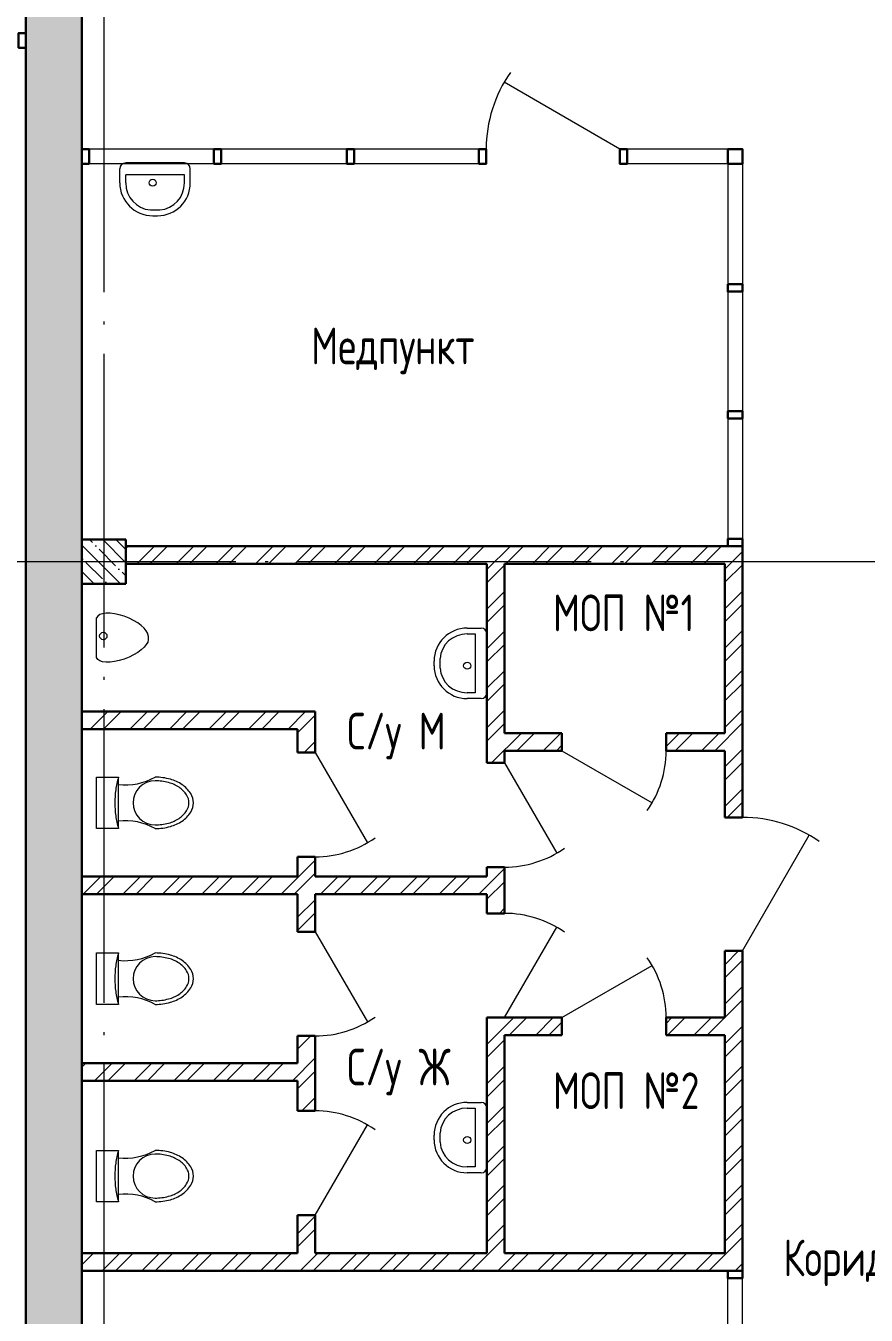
# Model space of a CAD drawing. Extents: x -965262 to 1142518, y -357520 to 71675.
# Drawn here: x -670209 to -664485, y -210484 to -201702 of the extents above; entities that cross this region are included whole.
import ezdxf

# ---------------------------------------------------------------- set-up
doc = ezdxf.new("R2010")
doc.units = 0
doc.header["$LTSCALE"] = 10
doc.linetypes.add('DOTE', pattern=[2.42, 2, -0.2, 0.02, -0.2])
doc.layers.get('0').update_dxf_attribs({"linetype": 'CONTINUOUS', "lineweight": 30})
doc.layers.add('DOTE', color=7, linetype='DOTE', lineweight=9)
doc.styles.add('GOST 2.304', font='isocpeur.ttf', dxfattribs={"width": 0.75, "height": 250})

msp = doc.modelspace()

# ---------------------------------------------------------------- hatches: boundary and pattern name
at = {"lineweight": 15}
h = msp.add_hatch(dxfattribs=at)
h.set_pattern_fill('ANSI32', color=1, scale=20, style=0)
h.set_pattern_definition([(45, (-1325158.5, -304476.62), (-134.70384, 134.70384), []), (45, (-1325068.7, -304476.62), (-134.70384, 134.70384), [])])
h.paths.add_polyline_path([(-668237.4, -206639.6), (-668357.4, -206639.6), (-668357.4, -206652.1), (-668237.4, -206652.1)], flags=17)
h.paths.add_polyline_path([(-668237.4, -207349.6), (-668357.4, -207349.6), (-668357.4, -207362.1), (-668237.4, -207362.1)], flags=17)
h.paths.add_polyline_path([(-668237.4, -207837.1), (-668357.4, -207837.1), (-668357.4, -207872.1), (-668237.4, -207872.1)])
h.paths.add_polyline_path([(-668237.4, -208547.1), (-668357.4, -208547.1), (-668357.4, -208582.1), (-668237.4, -208582.1)], flags=17)
h.paths.add_polyline_path([(-668237.4, -209092.4), (-668357.4, -209092.4), (-668357.4, -209119.4), (-668237.4, -209119.4)], flags=16)
h.paths.add_polyline_path([(-668237.4, -209802.4), (-668357.4, -209802.4), (-668357.4, -209829.4), (-668237.4, -209829.4)], flags=17)
h.paths.add_polyline_path([(-668237.4, -209829.4), (-668357.4, -209829.4), (-668357.4, -209899.6), (-668237.4, -209899.6)], flags=17)
h.paths.add_polyline_path([(-668237.4, -209034.6), (-668357.4, -209034.6), (-668357.4, -209119.4), (-668237.4, -209119.4)], flags=17)
h.paths.add_polyline_path([(-668357.4, -210061.7), (-669827.4, -210061.7), (-669827.4, -210091.7), (-668357.4, -210091.7)], flags=17)
h.paths.add_polyline_path([(-667067.4, -210061.7), (-668237.4, -210061.7), (-668237.4, -210091.7), (-667067.4, -210091.7)], flags=17)
h.paths.add_polyline_path([(-665447.4, -210061.7), (-666947.4, -210061.7), (-666947.4, -210091.7), (-665447.4, -210091.7)], flags=17)
h.paths.add_polyline_path([(-668237.4, -207747.1), (-668357.4, -207747.1), (-668357.4, -207837.1), (-668237.4, -207837.1)])
h.paths.add_polyline_path([(-668237.4, -208457.1), (-668357.4, -208457.1), (-668357.4, -208547.1), (-668237.4, -208547.1)], flags=16)
h.paths.add_polyline_path([(-668237.4, -208457.1), (-668357.4, -208457.1), (-668357.4, -208619.6), (-668237.4, -208619.6)], flags=17)
h.paths.add_polyline_path([(-668237.4, -207747.1), (-668357.4, -207747.1), (-668357.4, -207764.6), (-668237.4, -207764.6)], flags=17)
h.paths.add_polyline_path([(-668237.4, -205367.1), (-668357.4, -205367.1), (-668357.4, -205514.6), (-668237.4, -205514.6)], flags=17)
h.paths.add_polyline_path([(-668237.4, -206224.6), (-668357.4, -206224.6), (-668357.4, -206372.1), (-668237.4, -206372.1)], flags=17)
h.paths.add_polyline_path([(-665327.4, -208003.4), (-665447.4, -208003.4), (-665447.4, -208067.1), (-665327.4, -208067.1)])
h.paths.add_polyline_path([(-665327.4, -207093.4), (-665447.4, -207093.4), (-665447.4, -207357.1), (-665327.4, -207357.1)], flags=17)
h.paths.add_polyline_path([(-660617.5, -217782.1), (-660737.5, -217782.1), (-660737.5, -217855.1), (-660617.5, -217855.1)], flags=17)
h.paths.add_polyline_path([(-660617.5, -218692.1), (-660737.5, -218692.1), (-660737.5, -218765.1), (-660617.5, -218765.1)], flags=17)
h.paths.add_polyline_path([(-668527.4, -217352.1), (-669527.4, -217352.1), (-669527.4, -217402.1), (-668527.4, -217402.1)], flags=17)
h.paths.add_polyline_path([(-666827.4, -217352.1), (-667717.4, -217352.1), (-667717.4, -217402.1), (-666827.4, -217402.1)], flags=17)
h.paths.add_polyline_path([(-663777.4, -208292.1), (-663827.4, -208292.1), (-663827.4, -208412.1), (-663777.4, -208412.1)])
h.paths.add_polyline_path([(-657827.4, -217282.1), (-660737.5, -217282.1), (-660737.5, -217422.1), (-657827.4, -217422.1)], flags=17)
h.paths.add_polyline_path([(-657827.4, -205282.1), (-663527.4, -205282.1), (-663527.4, -205422.1), (-657827.4, -205422.1)])
h.paths.add_polyline_path([(-666577.5, -192612.1), (-666677.5, -192612.1), (-666677.5, -194272.2), (-666577.5, -194272.2)], flags=17)
h.paths.add_polyline_path([(-666577.5, -195172.2), (-666677.5, -195172.2), (-666677.5, -195902.1), (-666577.5, -195902.1)])
h.paths.add_polyline_path([(-662797.7, -202376.7), (-663827.4, -202376.7), (-663827.4, -203596.7), (-663707.4, -203596.7), (-663707.4, -202496.7), (-662797.7, -202496.7)], flags=17)
h.paths.add_polyline_path([(-663707.4, -204107.2), (-663827.4, -204096.7), (-663827.4, -205201.7), (-663707.4, -205201.7)], flags=17)
h.paths.add_polyline_path([(-657827.4, -205282.1), (-659786, -205282.1), (-659787.4, -205283.5), (-659787.4, -205422.1), (-657827.4, -205422.1)], flags=17)
h.paths.add_polyline_path([(-660967.4, -202376.7), (-661887.7, -202376.7), (-661887.7, -202496.7), (-661087.4, -202496.7), (-661087.4, -205282.1), (-660967.4, -205282.1)], flags=17)
h.paths.add_polyline_path([(-666577.5, -192612.1), (-666677.5, -192612.1), (-666677.5, -194272.2), (-666577.5, -194272.2)])
h.paths.add_polyline_path([(-666577.5, -195172.2), (-666677.5, -195172.2), (-666677.5, -195902.1), (-666577.5, -195902.1)])
h.paths.add_polyline_path([(-659787.4, -205282.1), (-663527.4, -205282.1), (-663527.4, -205422.1), (-659787.4, -205422.1)], flags=16)
h.paths.add_polyline_path([(-665327.4, -205247.1), (-668567.8, -205247.1), (-669527.4, -205247.1), (-669527.4, -205367.1), (-668357.4, -205367.1), (-668357.4, -205514.6), (-668237.4, -205514.6), (-668237.4, -205367.1), (-667577.4, -205367.1), (-667067.4, -205367.1), (-667067.4, -206722.1), (-666947.4, -206722.1), (-666947.4, -206639.6), (-666557.4, -206639.6), (-666557.4, -206519.6), (-666947.4, -206519.6), (-666947.4, -205367.1), (-665447.4, -205367.1), (-665447.4, -206519.6), (-665847.4, -206519.6), (-665847.4, -206639.6), (-665447.4, -206639.6), (-665447.4, -207357.1), (-665327.4, -207357.1), (-665327.4, -206639.6)])
h.paths.add_polyline_path([(-668237.4, -206372.1), (-668237.4, -206224.6), (-668357.4, -206224.6), (-668357.4, -206372.1), (-669827.4, -206372.1), (-669827.4, -206492.1), (-668357.4, -206492.1), (-668357.4, -206639.6), (-668237.4, -206639.6)])
h.paths.add_polyline_path([(-666947.4, -207432.1), (-667067.4, -207432.1), (-667067.4, -207497.1), (-668237.4, -207497.1), (-668237.4, -207349.6), (-668357.4, -207349.6), (-668357.4, -207497.1), (-669827.4, -207497.1), (-669827.4, -207617.1), (-668357.4, -207617.1), (-668357.4, -207764.6), (-668237.4, -207764.6), (-668237.4, -207617.1), (-667067.4, -207617.1), (-667067.4, -207747.1), (-666947.4, -207747.1)])
h.paths.add_polyline_path([(-666947.4, -208577.1), (-666557.4, -208577.1), (-666557.4, -208457.1), (-666947.4, -208457.1), (-667067.4, -208457.1), (-667067.4, -210091.7), (-668237.4, -210091.7), (-668237.4, -209899.6), (-668357.4, -209899.6), (-668357.4, -210091.7), (-669827.4, -210091.7), (-669827.4, -210182), (-668406.9, -210182), (-667577.4, -210182), (-666157.9, -210182), (-665327.4, -210182), (-665327.4, -208457.1), (-665327.4, -208067.1), (-665447.4, -208067.1), (-665447.4, -208457.1), (-665847.4, -208457.1), (-665847.4, -208577.1), (-665447.4, -208577.1), (-665447.4, -208652.1), (-665447.4, -209791.7), (-665447.4, -210091.7), (-666947.4, -210091.7)])
h.paths.add_polyline_path([(-668237.4, -208619.6), (-668357.4, -208619.6), (-668357.4, -208767.1), (-669827.4, -208767.1), (-669827.4, -208887.1), (-668357.4, -208887.1), (-668357.4, -209034.6), (-668237.4, -209034.6)], flags=17)
h.paths.add_polyline_path([(-657527.4, -208292.1), (-663777.4, -208292.1), (-663777.4, -208412.1), (-657527.4, -208412.1)])
h.paths.add_polyline_path([(-657527.4, -214352.1), (-663827.4, -214352.1), (-663827.4, -214472.1), (-661257.4, -214472.1), (-657527.4, -214472.1)])
h.paths.add_polyline_path([(-665327.4, -215581.7), (-665377.4, -215581.7), (-669827.4, -215581.7), (-669827.4, -215701.7), (-665327.4, -215701.7)])
h.paths.add_polyline_path([(-668527.4, -217352.1), (-669527.4, -217352.1), (-669527.4, -217402.1), (-668527.4, -217402.1)], flags=17)
h.paths.add_polyline_path([(-666827.4, -217352.1), (-667717.4, -217352.1), (-667717.4, -217402.1), (-666827.4, -217402.1)], flags=17)
h.paths.add_polyline_path([(-665782.5, -217292.1), (-666527.4, -217292.1), (-666527.4, -217412.1), (-665782.5, -217412.1)])
h.paths.add_polyline_path([(-666617.4, -217502.1), (-666737.4, -217502.1), (-666737.4, -223202.1), (-666617.4, -223202.1)])
h.paths.add_polyline_path([(-663827.4, -217292.1), (-664472.5, -217292.1), (-664472.5, -217412.1), (-663827.4, -217412.1)])
h.paths.add_polyline_path([(-663617.4, -217502.1), (-663737.4, -217502.1), (-663737.4, -223202.1), (-663617.4, -223202.1), (-663617.4, -220501.9), (-660737.5, -220501.9), (-660737.5, -222592.1), (-660617.5, -222592.1), (-660617.5, -218765.1), (-660737.5, -218765.1), (-660737.5, -220381.9), (-663617.4, -220381.9)])
h.paths.add_polyline_path([(-662617.4, -218791.9), (-663617.4, -218791.9), (-663617.4, -218891.9), (-662617.4, -218891.9)], flags=17)
h.paths.add_polyline_path([(-660737.5, -218791.9), (-661707.4, -218791.9), (-661707.4, -218891.9), (-660737.5, -218891.9)], flags=17)
h.paths.add_polyline_path([(-660617.5, -217422.1), (-660737.5, -217422.1), (-660737.5, -217855.1), (-660617.5, -217855.1)])
h.paths.add_polyline_path([(-657827.4, -217282.1), (-660737.5, -217282.1), (-660737.5, -217422.1), (-657827.4, -217422.1)], flags=17)
h.paths.add_polyline_path([(-663827.4, -203596.7), (-663827.4, -202376.7), (-662797.7, -202376.7), (-662797.7, -202496.7), (-663707.4, -202496.7), (-663707.4, -203596.7)])
h.paths.add_polyline_path([(-663827.4, -205201.7), (-663827.4, -204096.7), (-663707.4, -204096.7), (-663707.4, -205202.1)])
h.paths.add_polyline_path([(-661887.7, -202496.7), (-661887.7, -202376.7), (-660967.4, -202376.7), (-660967.4, -205282.1), (-661087.4, -205282.1), (-661087.4, -202496.7)])
h = msp.add_hatch(dxfattribs=at)
h.set_pattern_fill('ANSI35', color=256, scale=40, style=0)
h.set_pattern_definition([(45, (-669271.2, -199001.7), (-179.6051, 179.6051), []), (45, (-669091.6, -199001.7), (-179.6051, 179.6051), [317.5, -63.5, 0, -63.5])])
h.paths.add_polyline_path([(-669127.1, -198802.1), (-669392.1, -198802.1), (-669392.1, -199202.1), (-669127.1, -199202.1)], flags=17)
h.paths.add_polyline_path([(-668227.1, -198802.1), (-668492.1, -198802.1), (-668492.1, -199202.1), (-668227.1, -199202.1)])
h.paths.add_polyline_path([(-669827.4, -201552.1), (-670207.4, -201552.1), (-670207.4, -201852.1), (-669827.4, -201852.1)], flags=17)
h.paths.add_polyline_path([(-666077.4, -223502.1), (-667277.4, -223502.1), (-667277.4, -223902.1), (-666077.4, -223902.1)])
h.paths.add_polyline_path([(-663077.4, -223502.1), (-663677.4, -223502.1), (-663677.4, -223902.1), (-663077.4, -223902.1)])
h.paths.add_polyline_path([(-669077.4, -223502.1), (-669677.4, -223502.1), (-669677.4, -223902.1), (-669077.4, -223902.1)])
h.paths.add_polyline_path([(-669677.4, -223502.1), (-669827.4, -223502.1), (-669827.4, -223352.1), (-670207.4, -223352.1), (-670207.4, -223902.1), (-669677.4, -223902.1)])
h.paths.add_polyline_path([(-669827.4, -217352.1), (-670207.4, -217352.1), (-670207.4, -223352.1), (-669827.4, -223352.1)])
h.paths.add_polyline_path([(-669827.4, -211352.1), (-670207.4, -211352.1), (-670207.4, -217352.1), (-669827.4, -217352.1)])
h.paths.add_polyline_path([(-669827.4, -205352.1), (-670207.4, -205352.1), (-670207.4, -211352.1), (-669827.4, -211352.1)])
h.paths.add_polyline_path([(-657127.4, -223352.1), (-657527.4, -223352.1), (-657527.4, -223502.1), (-657677.4, -223502.1), (-657677.4, -223902.1), (-657127.4, -223902.1)])
h.paths.add_polyline_path([(-657127.4, -222752.3), (-657527.4, -222752.3), (-657527.4, -223352.1), (-657127.4, -223352.1)])
h.paths.add_polyline_path([(-657127.4, -219752.3), (-657527.4, -219752.3), (-657527.4, -220952.3), (-657127.4, -220952.3)])
h.paths.add_polyline_path([(-657127.4, -217352.1), (-657527.4, -217352.1), (-657527.4, -217952.3), (-657127.4, -217952.3)])
h.paths.add_polyline_path([(-657127.4, -216752.3), (-657527.4, -216752.3), (-657527.4, -217352.1), (-657127.4, -217352.1)])
h.paths.add_polyline_path([(-657127.4, -213752.3), (-657527.4, -213752.3), (-657527.4, -214952.3), (-657127.4, -214952.3)])
h.paths.add_polyline_path([(-657127.4, -211352.1), (-657527.4, -211352.1), (-657527.4, -211952.3), (-657127.4, -211952.3)])
h.paths.add_polyline_path([(-657127.4, -210752.3), (-657527.4, -210752.3), (-657527.4, -211352.1), (-657127.4, -211352.1)])
h.paths.add_polyline_path([(-657127.4, -207752.3), (-657527.4, -207752.3), (-657527.4, -208952.3), (-657127.4, -208952.3)])
h.paths.add_polyline_path([(-657127.4, -205352.1), (-657527.4, -205352.1), (-657527.4, -205952.3), (-657127.4, -205952.3)])
h.paths.add_polyline_path([(-657127.4, -204752.3), (-657527.4, -204752.3), (-657527.4, -205352.1), (-657127.4, -205352.1)])
h.paths.add_polyline_path([(-657127.4, -201752.3), (-657527.4, -201752.3), (-657527.4, -202952.3), (-657127.4, -202952.3)])
h.paths.add_polyline_path([(-657127.4, -199352.1), (-657527.4, -199352.1), (-657527.4, -199952.3), (-657127.4, -199952.3)])
h.paths.add_polyline_path([(-657127.4, -198802.1), (-657677.4, -198802.1), (-657677.4, -199202.1), (-657527.4, -199202.1), (-657527.4, -199352.1), (-657127.4, -199352.1)])
h.paths.add_polyline_path([(-657677.4, -198802.1), (-658278.2, -198802.1), (-658278.2, -199202.1), (-657677.4, -199202.1)])
h.paths.add_polyline_path([(-660078.2, -198802.1), (-661278.2, -198802.1), (-661278.2, -199202.1), (-660078.2, -199202.1)])
h.paths.add_polyline_path([(-663078.2, -198802.1), (-663677.4, -198802.1), (-663677.4, -199202.1), (-663078.2, -199202.1)])
h.paths.add_polyline_path([(-663677.4, -198802.1), (-668227.1, -198802.1), (-668227.1, -199202.1), (-663677.4, -199202.1)])
h.paths.add_polyline_path([(-669127.1, -198802.1), (-669677.4, -198802.1), (-669677.4, -199202.1), (-669127.1, -199202.1)])
h.paths.add_polyline_path([(-669677.4, -198802.1), (-670207.4, -198802.1), (-670207.4, -199352.1), (-669827.4, -199352.1), (-669827.4, -199202.1), (-669677.4, -199202.1)])
h.paths.add_polyline_path([(-669827.4, -199352.1), (-670207.4, -199352.1), (-670207.4, -205352.1), (-669827.4, -205352.1)])
h.paths.add_polyline_path([(-663677.4, -223502.1), (-664277.4, -223502.1), (-664277.4, -223902.1), (-663677.4, -223902.1)])
h.paths.add_polyline_path([(-660077.4, -223902.1), (-660077.4, -223502.1), (-661277.4, -223502.1), (-661277.4, -223902.1)])
h.paths.add_polyline_path([(-658277.4, -223502.1), (-658277.4, -223902.1), (-657677.4, -223902.1), (-657677.4, -223502.1)])
h.paths.add_polyline_path([(-669827.4, -201852.1), (-670207.4, -201852.1), (-670207.4, -200352.1), (-669827.4, -200352.1)])
h = msp.add_hatch(dxfattribs=at)
h.set_pattern_fill('ANSI35', color=256, scale=20, angle=90, style=0)
h.set_pattern_definition([(135, (-663827.41, -214472.12), (-89.8026, -89.8026), []), (135, (-663827.41, -214382.32), (-89.8026, -89.8026), [158.75, -31.75, 0, -31.75])])
h.paths.add_polyline_path([(-669677.4, -205202.1), (-669827.4, -205202.1), (-669827.4, -205352.1), (-669677.4, -205352.1)])
h.paths.add_polyline_path([(-669677.4, -205352.1), (-669827.4, -205352.1), (-669827.4, -205502.1), (-669677.4, -205502.1)])
h.paths.add_polyline_path([(-669527.4, -205352.1), (-669677.4, -205352.1), (-669677.4, -205502.1), (-669527.4, -205502.1)])
h.paths.add_polyline_path([(-669527.4, -205202.1), (-669677.4, -205202.1), (-669677.4, -205352.1), (-669527.4, -205352.1)])

# ---------------------------------------------------------------- linework, layer by layer
at = {"lineweight": 30}
for p, q in [((-670207.4, -201552.1, -3259.8), (-670207.4, -223902.1, -3259.8)), ((-669827.4, -223502.1, -3259.8), (-669827.4, -201552.1, -3259.8)), ((-669827.4, -205202.1, -3259.8), (-669827.4, -205502.1, -3259.8)), ((-669527.4, -205202.1, -3259.8), (-669827.4, -205202.1, -3259.8)), ((-669527.4, -205502.1, -3259.8), (-669527.4, -205202.1, -3259.8)), ((-669827.4, -205502.1, -3259.8), (-669527.4, -205502.1, -3259.8))]:
    msp.add_line(p, q, dxfattribs=at)
at = {"color": 3, "lineweight": 15}
for p, q in [((-666162.7, -202542.1, -3259.8), (-666950.8, -202087.1, -3259.8)), ((-668932.7, -202542.1, -3259.8), (-669782.7, -202542.1, -3259.8)), ((-668022.7, -202542.1, -3259.8), (-668877.4, -202542.1, -3259.8)), ((-667122.7, -202542.1, -3259.8), (-667972.7, -202542.1, -3259.8)), ((-665427.4, -202542.1, -3259.8), (-666112.7, -202542.1, -3259.8)), ((-668932.7, -202642.1, -3259.8), (-669782.7, -202642.1, -3259.8)), ((-668022.7, -202642.1, -3259.8), (-668877.4, -202642.1, -3259.8)), ((-667122.7, -202642.1, -3259.8), (-667972.7, -202642.1, -3259.8)), ((-665427.4, -202642.1, -3259.8), (-666112.7, -202642.1, -3259.8)), ((-665427.4, -202642.1, -3259.8), (-665427.4, -203462.1, -3259.8)), ((-665327.4, -202642.1, -3259.8), (-665327.4, -203462.1, -3259.8)), ((-665427.4, -203512.1, -3259.8), (-665427.4, -204327.1, -3259.8)), ((-665327.4, -203512.1, -3259.8), (-665327.4, -204327.1, -3259.8)), ((-665427.4, -204377.1, -3259.8), (-665427.4, -205197.1, -3259.8)), ((-665327.4, -204377.1, -3259.8), (-665327.4, -205197.1, -3259.8)), ((-665427.4, -211279.5, -3259.8), (-665427.4, -210232, -3259.8)), ((-665327.4, -211279.5, -3259.8), (-665327.4, -210232, -3259.8))]:
    msp.add_line(p, q, dxfattribs=at)
at = {"lineweight": 15}
for p, q in [((-669568.1, -202772.4, -3259.8), (-669568.1, -202676.4, -3259.8)), ((-669128.1, -202636.4, -3259.8), (-669528.1, -202636.4, -3259.8)), ((-669088.1, -202772.4, -3259.8), (-669088.1, -202676.4, -3259.8)), ((-669128.1, -202716.4, -3259.8), (-669528.1, -202716.4, -3259.8)), ((-669528.1, -202772.4, -3259.8), (-669528.1, -202716.4, -3259.8)), ((-669128.1, -202772.4, -3259.8), (-669128.1, -202716.4, -3259.8)), ((-669360.1, -202956.4, -3259.8), (-669296.1, -202956.4, -3259.8)), ((-669344.1, -202996.4, -3259.8), (-669312.1, -202996.4, -3259.8)), ((-669727.4, -206005, -3259.8), (-669727.4, -205735, -3259.8)), ((-667203.4, -205804.6, -3259.8), (-667107.4, -205804.6, -3259.8)), ((-667203.4, -205804.6, -3259.8), (-667107.4, -205804.6, -3259.8)), ((-669375.2, -205857.5, -3259.8), (-669375.2, -205882.4, -3259.8)), ((-667203.4, -205844.6, -3259.8), (-667147.4, -205844.6, -3259.8)), ((-667203.4, -205844.6, -3259.8), (-667147.4, -205844.6, -3259.8)), ((-667147.4, -205844.6, -3259.8), (-667147.4, -206244.6, -3259.8)), ((-667147.4, -205844.6, -3259.8), (-667147.4, -206244.6, -3259.8)), ((-667067.4, -205844.6, -3259.8), (-667067.4, -206244.6, -3259.8)), ((-667067.4, -205844.6, -3259.8), (-667067.4, -206244.6, -3259.8)), ((-667387.4, -206076.6, -3259.8), (-667387.4, -206012.6, -3259.8)), ((-667387.4, -206076.6, -3259.8), (-667387.4, -206012.6, -3259.8)), ((-667427.4, -206060.6, -3259.8), (-667427.4, -206028.6, -3259.8)), ((-667427.4, -206060.6, -3259.8), (-667427.4, -206028.6, -3259.8)), ((-667147.4, -206244.6, -3259.8), (-667203.4, -206244.6, -3259.8)), ((-667107.4, -206284.6, -3259.8), (-667203.4, -206284.6, -3259.8)), ((-668237.4, -206652.1, -3259.8), (-667882.4, -207267, -3259.8)), ((-666557.4, -206639.6, -3259.8), (-665942.5, -206994.6, -3259.8)), ((-666947.4, -206722.1, -3259.8), (-666592.4, -207337, -3259.8)), ((-669727.4, -206819.6, -3259.8), (-669577.4, -206819.6, -3259.8)), ((-669727.4, -207169.6, -3259.8), (-669727.4, -206819.6, -3259.8)), ((-669577.4, -206994.6, -3259.8), (-669577.4, -206819.6, -3259.8)), ((-669577.4, -207169.6, -3259.8), (-669577.4, -206994.6, -3259.8)), ((-669577.4, -207169.6, -3259.8), (-669727.4, -207169.6, -3259.8)), ((-665327.4, -208003.4, -3259.8), (-664872.4, -207215.3, -3259.8)), ((-666947.4, -208457.1, -3259.8), (-666592.4, -207842.2, -3259.8)), ((-668237.4, -207872.1, -3259.8), (-667882.4, -208487, -3259.8)), ((-669727.4, -208017.1, -3259.8), (-669577.4, -208017.1, -3259.8)), ((-669727.4, -208367.1, -3259.8), (-669727.4, -208017.1, -3259.8)), ((-669577.4, -208192.1, -3259.8), (-669577.4, -208017.1, -3259.8)), ((-666557.4, -208457.1, -3259.8), (-665942.5, -208102.1, -3259.8)), ((-669577.4, -208367.1, -3259.8), (-669577.4, -208192.1, -3259.8)), ((-669577.4, -208367.1, -3259.8), (-669727.4, -208367.1, -3259.8)), ((-667203.4, -209034.4, -3259.8), (-667107.4, -209034.4, -3259.8)), ((-667203.4, -209034.4, -3259.8), (-667107.4, -209034.4, -3259.8)), ((-667203.4, -209074.4, -3259.8), (-667147.4, -209074.4, -3259.8)), ((-667203.4, -209074.4, -3259.8), (-667147.4, -209074.4, -3259.8)), ((-667147.4, -209074.4, -3259.8), (-667147.4, -209474.4, -3259.8)), ((-667147.4, -209074.4, -3259.8), (-667147.4, -209474.4, -3259.8)), ((-667067.4, -209074.4, -3259.8), (-667067.4, -209474.4, -3259.8)), ((-667067.4, -209074.4, -3259.8), (-667067.4, -209474.4, -3259.8)), ((-668237.4, -209802.4, -3259.8), (-667882.4, -209187.5, -3259.8)), ((-667427.4, -209290.4, -3259.8), (-667427.4, -209258.4, -3259.8)), ((-667427.4, -209290.4, -3259.8), (-667427.4, -209258.4, -3259.8)), ((-667387.4, -209306.4, -3259.8), (-667387.4, -209242.4, -3259.8)), ((-667387.4, -209306.4, -3259.8), (-667387.4, -209242.4, -3259.8)), ((-669727.4, -209361.5, -3259.8), (-669577.4, -209361.5, -3259.8)), ((-669727.4, -209711.5, -3259.8), (-669727.4, -209361.5, -3259.8)), ((-669577.4, -209536.5, -3259.8), (-669577.4, -209361.5, -3259.8)), ((-667147.4, -209474.4, -3259.8), (-667203.4, -209474.4, -3259.8)), ((-667107.4, -209514.4, -3259.8), (-667203.4, -209514.4, -3259.8)), ((-669577.4, -209711.5, -3259.8), (-669577.4, -209536.5, -3259.8)), ((-669577.4, -209711.5, -3259.8), (-669727.4, -209711.5, -3259.8))]:
    msp.add_line(p, q, dxfattribs=at)
at = {"color": 1}
for p, q in [((-668357.4, -205247.1, -3259.8), (-669527.4, -205247.1, -3259.8)), ((-669527.4, -205247.1, -3259.8), (-669527.4, -205367.1, -3259.8)), ((-668567.8, -205247.1, -3259.8), (-665327.4, -205247.1, -3259.8)), ((-665327.4, -205247.1, -3259.8), (-665327.4, -206639.6, -3259.8)), ((-667067.4, -205367.1, -3259.8), (-669527.4, -205367.1, -3259.8)), ((-667067.4, -205367.1, -3259.8), (-667067.4, -206722.1, -3259.8)), ((-666947.4, -205367.1, -3259.8), (-665447.4, -205367.1, -3259.8)), ((-666947.4, -205367.1, -3259.8), (-666947.4, -206519.6, -3259.8)), ((-665447.4, -206519.6, -3259.8), (-665447.4, -205367.1, -3259.8)), ((-669827.4, -206372.1, -3259.8), (-668237.4, -206372.1, -3259.8)), ((-669827.4, -206372.1, -3259.8), (-669827.4, -206492.1, -3259.8)), ((-668237.4, -206652.1, -3259.8), (-668237.4, -206372.1, -3259.8)), ((-669827.4, -206492.1, -3259.8), (-668357.4, -206492.1, -3259.8)), ((-668357.4, -206652.1, -3259.8), (-668357.4, -206492.1, -3259.8)), ((-666947.4, -206519.6, -3259.8), (-666557.4, -206519.6, -3259.8)), ((-666557.4, -206519.6, -3259.8), (-666557.4, -206639.6, -3259.8)), ((-665847.4, -206519.6, -3259.8), (-665447.4, -206519.6, -3259.8)), ((-665847.4, -206519.6, -3259.8), (-665847.4, -206639.6, -3259.8)), ((-668357.4, -206652.1, -3259.8), (-668237.4, -206652.1, -3259.8)), ((-666947.4, -206639.6, -3259.8), (-666947.4, -206722.1, -3259.8)), ((-666947.4, -206639.6, -3259.8), (-666557.4, -206639.6, -3259.8)), ((-665847.4, -206639.6, -3259.8), (-665447.4, -206639.6, -3259.8)), ((-665447.4, -207093.4, -3259.8), (-665447.4, -206639.6, -3259.8)), ((-665327.4, -207093.4, -3259.8), (-665327.4, -206639.6, -3259.8)), ((-667067.4, -206722.1, -3259.8), (-666947.4, -206722.1, -3259.8)), ((-665447.4, -207093.4, -3259.8), (-665327.4, -207093.4, -3259.8)), ((-668357.4, -207497.1, -3259.8), (-668357.4, -207362.1, -3259.8)), ((-668357.4, -207362.1, -3259.8), (-668237.4, -207362.1, -3259.8)), ((-668237.4, -207497.1, -3259.8), (-668237.4, -207362.1, -3259.8)), ((-669827.4, -207497.1, -3259.8), (-668357.4, -207497.1, -3259.8)), ((-669827.4, -207497.1, -3259.8), (-669827.4, -207617.1, -3259.8)), ((-668237.4, -207497.1, -3259.8), (-667067.4, -207497.1, -3259.8)), ((-667067.4, -207432.1, -3259.8), (-667067.4, -207497.1, -3259.8)), ((-667067.4, -207432.1, -3259.8), (-666947.4, -207432.1, -3259.8)), ((-666947.4, -207432.1, -3259.8), (-666947.4, -207747.1, -3259.8)), ((-669827.4, -207617.1, -3259.8), (-668357.4, -207617.1, -3259.8)), ((-668357.4, -207872.1, -3259.8), (-668357.4, -207617.1, -3259.8)), ((-668237.4, -207617.1, -3259.8), (-667067.4, -207617.1, -3259.8)), ((-668237.4, -207872.1, -3259.8), (-668237.4, -207617.1, -3259.8)), ((-667067.4, -207617.1, -3259.8), (-667067.4, -207747.1, -3259.8)), ((-667067.4, -207747.1, -3259.8), (-666947.4, -207747.1, -3259.8)), ((-668357.4, -207872.1, -3259.8), (-668237.4, -207872.1, -3259.8)), ((-665447.4, -208457.1, -3259.8), (-665447.4, -208003.4, -3259.8)), ((-665447.4, -208003.4, -3259.8), (-665327.4, -208003.4, -3259.8)), ((-665327.4, -208003.4, -3259.8), (-665327.4, -210182, -3259.8)), ((-667067.4, -208457.1, -3259.8), (-667067.4, -210061.7, -3259.8)), ((-667067.4, -208457.1, -3259.8), (-666947.4, -208457.1, -3259.8)), ((-666947.4, -208457.1, -3259.8), (-666557.4, -208457.1, -3259.8)), ((-666557.4, -208457.1, -3259.8), (-666557.4, -208577.1, -3259.8)), ((-665847.4, -208457.1, -3259.8), (-665447.4, -208457.1, -3259.8)), ((-665847.4, -208457.1, -3259.8), (-665847.4, -208577.1, -3259.8)), ((-668357.4, -208767.1, -3259.8), (-668357.4, -208582.1, -3259.8)), ((-668357.4, -208582.1, -3259.8), (-668237.4, -208582.1, -3259.8)), ((-668237.4, -209092.4, -3259.8), (-668237.4, -208582.1, -3259.8)), ((-666947.4, -208577.1, -3259.8), (-666557.4, -208577.1, -3259.8)), ((-666947.4, -208577.1, -3259.8), (-666947.4, -210061.7, -3259.8)), ((-665847.4, -208577.1, -3259.8), (-665447.4, -208577.1, -3259.8)), ((-665447.4, -208577.1, -3259.8), (-665447.4, -208652.1, -3259.8)), ((-665447.4, -209791.7, -3259.8), (-665447.4, -208652.1, -3259.8)), ((-665447.4, -208652.1, -3259.8), (-665447.4, -209791.7, -3259.8)), ((-669827.4, -208767.1, -3259.8), (-668357.4, -208767.1, -3259.8)), ((-669827.4, -208767.1, -3259.8), (-669827.4, -208887.1, -3259.8)), ((-669827.4, -208887.1, -3259.8), (-668357.4, -208887.1, -3259.8)), ((-668357.4, -209092.4, -3259.8), (-668357.4, -208887.1, -3259.8)), ((-668357.4, -209092.4, -3259.8), (-668237.4, -209092.4, -3259.8)), ((-665447.4, -210061.7, -3259.8), (-665447.4, -209791.7, -3259.8)), ((-668357.4, -210061.7, -3259.8), (-668357.4, -209802.4, -3259.8)), ((-668357.4, -209802.4, -3259.8), (-668237.4, -209802.4, -3259.8)), ((-668237.4, -210061.7, -3259.8), (-668237.4, -209802.4, -3259.8)), ((-669827.4, -210061.7, -3259.8), (-668357.4, -210061.7, -3259.8)), ((-669827.4, -210091.7, -3259.8), (-669827.4, -210182, -3259.8)), ((-668237.4, -210061.7, -3259.8), (-667067.4, -210061.7, -3259.8)), ((-666947.4, -210061.7, -3259.8), (-665447.4, -210061.7, -3259.8)), ((-665327.4, -210182, -3259.8), (-669827.4, -210182, -3259.8))]:
    msp.add_line(p, q, dxfattribs=at)
at = {"color": 1, "lineweight": 0, "ltscale": 2}
for q in [(-666947.4, -206319.6, -3259.8), (-666747.4, -206519.6, -3259.8)]:
    msp.add_line((-666947.4, -206519.6, -3259.8), q, dxfattribs=at)
at = {"color": 3, "elevation": -3259.8}
for points in [[(-670207.4, -201852.1), (-670257.4, -201852.1), (-670257.4, -201752.1), (-670207.4, -201752.1)], [(-669777.4, -202542.1), (-669777.4, -202642.1), (-669827.4, -202642.1), (-669827.4, -202542.1)], [(-668877.4, -202542.1), (-668877.4, -202642.1), (-668927.4, -202642.1), (-668927.4, -202542.1)], [(-667972.7, -202542.1), (-667972.7, -202642.1), (-668022.7, -202642.1), (-668022.7, -202542.1)], [(-667072.7, -202542.1), (-667072.7, -202642.1), (-667122.7, -202642.1), (-667122.7, -202542.1)], [(-666112.7, -202542.1), (-666112.7, -202642.1), (-666162.7, -202642.1), (-666162.7, -202542.1)], [(-665427.4, -202542.1), (-665327.4, -202542.1), (-665327.4, -202642.1), (-665427.4, -202642.1)], [(-665427.4, -203462.1), (-665327.4, -203462.1), (-665327.4, -203512.1), (-665427.4, -203512.1)], [(-665427.4, -204377.1), (-665327.4, -204377.1), (-665327.4, -204327.1), (-665427.4, -204327.1)], [(-665427.4, -205247.1), (-665327.4, -205247.1), (-665327.4, -205197.1), (-665427.4, -205197.1)], [(-665427.4, -210182), (-665327.4, -210182), (-665327.4, -210232), (-665427.4, -210232)]]:
    msp.add_lwpolyline(points, close=True, dxfattribs=at)
at = {"lineweight": 15}
for centre, radius in [((-669344.3, -202771.4, -3259.8), 24), ((-669680.6, -205858.3, -3259.8), 25), ((-667202.4, -206060.8, -3259.8), 24), ((-667202.4, -206060.8, -3259.8), 24), ((-667202.4, -209290.6, -3259.8), 24), ((-667202.4, -209290.6, -3259.8), 24)]:
    msp.add_circle(centre, radius, dxfattribs=at)
at = {"color": 3, "lineweight": 15}
msp.add_arc((-666162.7, -202542.1, -3259.8), 910, 145, 180, dxfattribs=at)
at = {"lineweight": 15}
for centre, radius, start, end in [((-669528.1, -202676.4, -3259.8), 40, 90, 180), ((-669128.1, -202676.4, -3259.8), 40, 0, 90), ((-669344.1, -202772.4, -3259.8), 224, 180, 270), ((-669345.8, -202774.7, -3259.8), 182.3, 179.29159, 265.50328), ((-669312.1, -202772.4, -3259.8), 224, 270, 0), ((-669310.4, -202774.7, -3259.8), 182.3, 274.49672, 0.70841), ((-667203.4, -206028.6, -3259.8), 224, 90, 180), ((-667203.4, -206028.6, -3259.8), 224, 90, 180), ((-667107.4, -205844.6, -3259.8), 40, 0, 90), ((-667107.4, -205844.6, -3259.8), 40, 0, 90), ((-667205.7, -206026.9, -3259.8), 182.3, 89.29159, 175.50328), ((-667205.7, -206026.9, -3259.8), 182.3, 89.29159, 175.50328), ((-667203.4, -206060.6, -3259.8), 224, 180, 270), ((-667203.4, -206060.6, -3259.8), 224, 180, 270), ((-667205.7, -206062.3, -3259.8), 182.3, 184.49672, 270.70841), ((-667107.4, -206244.6, -3259.8), 40, 270, 0), ((-666557.4, -206639.6, -3259.8), 710, 325, 0), ((-668977.4, -206994.6, -3259.8), 625, 163.7398, 171.8699), ((-669529.9, -206457.1, -3259.8), 415.2, 263.43124, 299.18863), ((-669327.4, -206994.6, -3259.8), 150, 90, 270), ((-669327.4, -207204.6, -3259.8), 384.9, 74.42166, 90), ((-669327.4, -207196.1, -3259.8), 351.4, 74.88299, 90), ((-669300.6, -207096.8, -3259.8), 248.6, 56.88866, 74.88299), ((-669298.6, -207101.2, -3259.8), 277.6, 56.05641, 74.42166), ((-669259.7, -207034.1, -3259.8), 173.8, 32.42075, 56.88866), ((-669254.6, -207035.9, -3259.8), 198.9, 31.60827, 56.05641), ((-668977.4, -206994.6, -3259.8), 625, 171.8699, 180), ((-669197.5, -206994.6, -3259.8), 100.1, 360, 32.42075), ((-669187.6, -206994.6, -3259.8), 120.2, 360, 31.60827), ((-668977.4, -206994.6, -3259.8), 625, 180, 188.1301), ((-669259.7, -206955.1, -3259.8), 173.8, 303.11134, 327.57925), ((-669254.6, -206953.4, -3259.8), 198.9, 303.94359, 328.39173), ((-669197.5, -206994.6, -3259.8), 100.1, 327.57925, 360), ((-669187.6, -206994.6, -3259.8), 120.2, 328.39173, 360), ((-668977.4, -206994.6, -3259.8), 625, 188.1301, 196.2602), ((-669529.9, -207532.1, -3259.8), 415.2, 60.81137, 96.56876), ((-669327.4, -206793.2, -3259.8), 351.4, 270, 285.11701), ((-669327.4, -206784.7, -3259.8), 384.9, 270, 285.57834), ((-669300.6, -206892.4, -3259.8), 248.6, 285.11701, 303.11134), ((-669298.6, -206888, -3259.8), 277.6, 285.57834, 303.94359), ((-665327.4, -208003.4, -3259.8), 910, 55, 90), ((-668237.4, -206652.1, -3259.8), 710, 270, 305), ((-666947.4, -206722.1, -3259.8), 710, 270, 305), ((-666947.4, -208457.1, -3259.8), 710, 55, 90), ((-668977.4, -208192.1, -3259.8), 625, 163.7398, 171.8699), ((-669529.9, -207654.6, -3259.8), 415.2, 263.43124, 299.18863), ((-669327.4, -208402.1, -3259.8), 384.9, 74.42166, 90), ((-669298.6, -208298.7, -3259.8), 277.6, 56.05641, 74.42166), ((-668977.4, -208192.1, -3259.8), 625, 171.8699, 180), ((-669327.4, -208192.1, -3259.8), 150, 90, 270), ((-669327.4, -208393.6, -3259.8), 351.4, 74.88299, 90), ((-669300.6, -208294.3, -3259.8), 248.6, 56.88866, 74.88299), ((-669259.7, -208231.6, -3259.8), 173.8, 32.42075, 56.88866), ((-669254.6, -208233.4, -3259.8), 198.9, 31.60827, 56.05641), ((-666557.4, -208457.1, -3259.8), 710, 0, 35), ((-668977.4, -208192.1, -3259.8), 625, 180, 188.1301), ((-669197.5, -208192.1, -3259.8), 100.1, 360, 32.42075), ((-669197.5, -208192.1, -3259.8), 100.1, 327.57925, 360), ((-669187.6, -208192.1, -3259.8), 120.2, 360, 31.60827), ((-669187.6, -208192.1, -3259.8), 120.2, 328.39173, 360), ((-668977.4, -208192.1, -3259.8), 625, 188.1301, 196.2602), ((-669300.6, -208089.9, -3259.8), 248.6, 285.11701, 303.11134), ((-669259.7, -208152.6, -3259.8), 173.8, 303.11134, 327.57925), ((-669254.6, -208150.9, -3259.8), 198.9, 303.94359, 328.39173), ((-669529.9, -208729.6, -3259.8), 415.2, 60.81137, 96.56876), ((-669327.4, -207990.7, -3259.8), 351.4, 270, 285.11701), ((-669327.4, -207982.2, -3259.8), 384.9, 270, 285.57834), ((-669298.6, -208085.5, -3259.8), 277.6, 285.57834, 303.94359), ((-668237.4, -207872.1, -3259.8), 710, 270, 305), ((-667203.4, -209258.4, -3259.8), 224, 90, 180), ((-667203.4, -209258.4, -3259.8), 224, 90, 180), ((-667205.7, -209256.7, -3259.8), 182.3, 89.29159, 175.50328), ((-667205.7, -209256.7, -3259.8), 182.3, 89.29159, 175.50328), ((-667107.4, -209074.4, -3259.8), 40, 0, 90), ((-667107.4, -209074.4, -3259.8), 40, 0, 90), ((-668237.4, -209802.4, -3259.8), 710, 55, 90), ((-667203.4, -209290.4, -3259.8), 224, 180, 270), ((-667203.4, -209290.4, -3259.8), 224, 180, 270), ((-667205.7, -209292.1, -3259.8), 182.3, 184.49672, 270.70841), ((-668977.4, -209536.5, -3259.8), 625, 163.7398, 171.8699), ((-669529.9, -208999, -3259.8), 415.2, 263.43124, 299.18863), ((-669327.4, -209536.5, -3259.8), 150, 90, 270), ((-669327.4, -209746.4, -3259.8), 384.9, 74.42166, 90), ((-669327.4, -209737.9, -3259.8), 351.4, 74.88299, 90), ((-669300.6, -209638.7, -3259.8), 248.6, 56.88866, 74.88299), ((-669298.6, -209643.1, -3259.8), 277.6, 56.05641, 74.42166), ((-669259.7, -209576, -3259.8), 173.8, 32.42075, 56.88866), ((-669254.6, -209577.7, -3259.8), 198.9, 31.60827, 56.05641), ((-668977.4, -209536.5, -3259.8), 625, 171.8699, 180), ((-669197.5, -209536.5, -3259.8), 100.1, 360, 32.42075), ((-669187.6, -209536.5, -3259.8), 120.2, 360, 31.60827), ((-667107.4, -209474.4, -3259.8), 40, 270, 0), ((-668977.4, -209536.5, -3259.8), 625, 180, 188.1301), ((-669259.7, -209497, -3259.8), 173.8, 303.11134, 327.57925), ((-669254.6, -209495.2, -3259.8), 198.9, 303.94359, 328.39173), ((-669197.5, -209536.5, -3259.8), 100.1, 327.57925, 360), ((-669187.6, -209536.5, -3259.8), 120.2, 328.39173, 360), ((-668977.4, -209536.5, -3259.8), 625, 188.1301, 196.2602), ((-669529.9, -210074, -3259.8), 415.2, 60.81137, 96.56876), ((-669327.4, -209335, -3259.8), 351.4, 270, 285.11701), ((-669327.4, -209326.5, -3259.8), 384.9, 270, 285.57834), ((-669300.6, -209434.3, -3259.8), 248.6, 285.11701, 303.11134), ((-669298.6, -209429.9, -3259.8), 277.6, 285.57834, 303.94359)]:
    msp.add_arc(centre, radius, start, end, dxfattribs=at)
msp.add_ellipse((-669552.4, -205802.5, -3259.8), major_axis=(-175, 67.5), ratio=0.417416, start_param=3.301226, end_param=6.283185, dxfattribs=at)
at = {"lineweight": 15, "extrusion": (0, 0, -1)}
msp.add_ellipse((-669552.4, -205937.5, -3259.8), major_axis=(-175, -67.5), ratio=0.417416, start_param=3.30083, end_param=6.283185, dxfattribs=at)
at = {"layer": 'DOTE', "ltscale": 100, "extrusion": (0, -1, 0)}
for p, q in [((-670207.4, -186414.1, -4711.1), (-670207.4, -237687.4, -4711.1)), ((-669677.4, -191837.3, -4711.1), (-669677.4, -237687.4, -4711.1))]:
    msp.add_line(p, q, dxfattribs=at)
at = {"layer": 'DOTE', "ltscale": 100}
msp.add_line((-656677.4, -205352.1, -4711.1), (-728562.7, -205352.1, -4711.1), dxfattribs=at)

# ---------------------------------------------------------------- texts
at = {"lineweight": 0, "style": 'GOST 2.304', "width": 0.75}
for s, p in [('Медпункт', (-668265.2, -204007.6, -3259.8)), ('   МОП №1', (-666976.5, -205826.1, -3259.8)), ('   С/у М', (-668378.3, -206630.8, -3259.8)), ('   С/у Ж', (-668378.3, -208918.6, -3259.8)), ('   МОП №2', (-666976.5, -209080.4, -3259.8)), ('Коридор', (-665049.1, -210218.1, -3259.8))]:
    msp.add_text(s, height=250, dxfattribs=at).set_placement(p)

doc.saveas('drawing.dxf')
